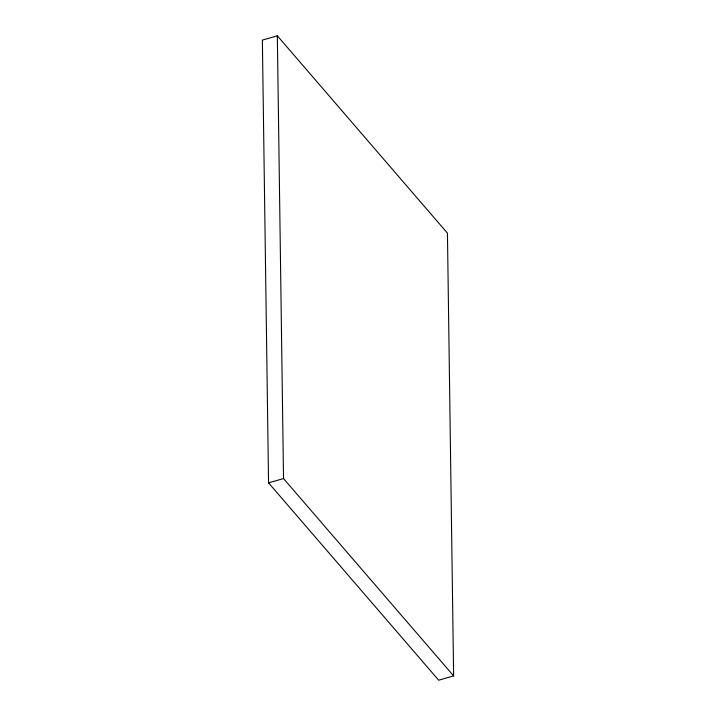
<?xml version="1.0" encoding="UTF-8"?>
<svg xmlns="http://www.w3.org/2000/svg" width="716" height="716" viewBox="0 0 716 716"><rect width="100%" height="100%" fill="white"/><g stroke="black" fill="none" stroke-linecap="round" stroke-linejoin="round"><path stroke-width="1.07" d="M277.343 35.8L262.369 40.096L268.554 482.844L438.657 680.2L453.631 675.904L447.446 233.156L277.343 35.8L283.527 478.557L453.631 675.904M268.554 482.844L283.527 478.557"/></g></svg>
